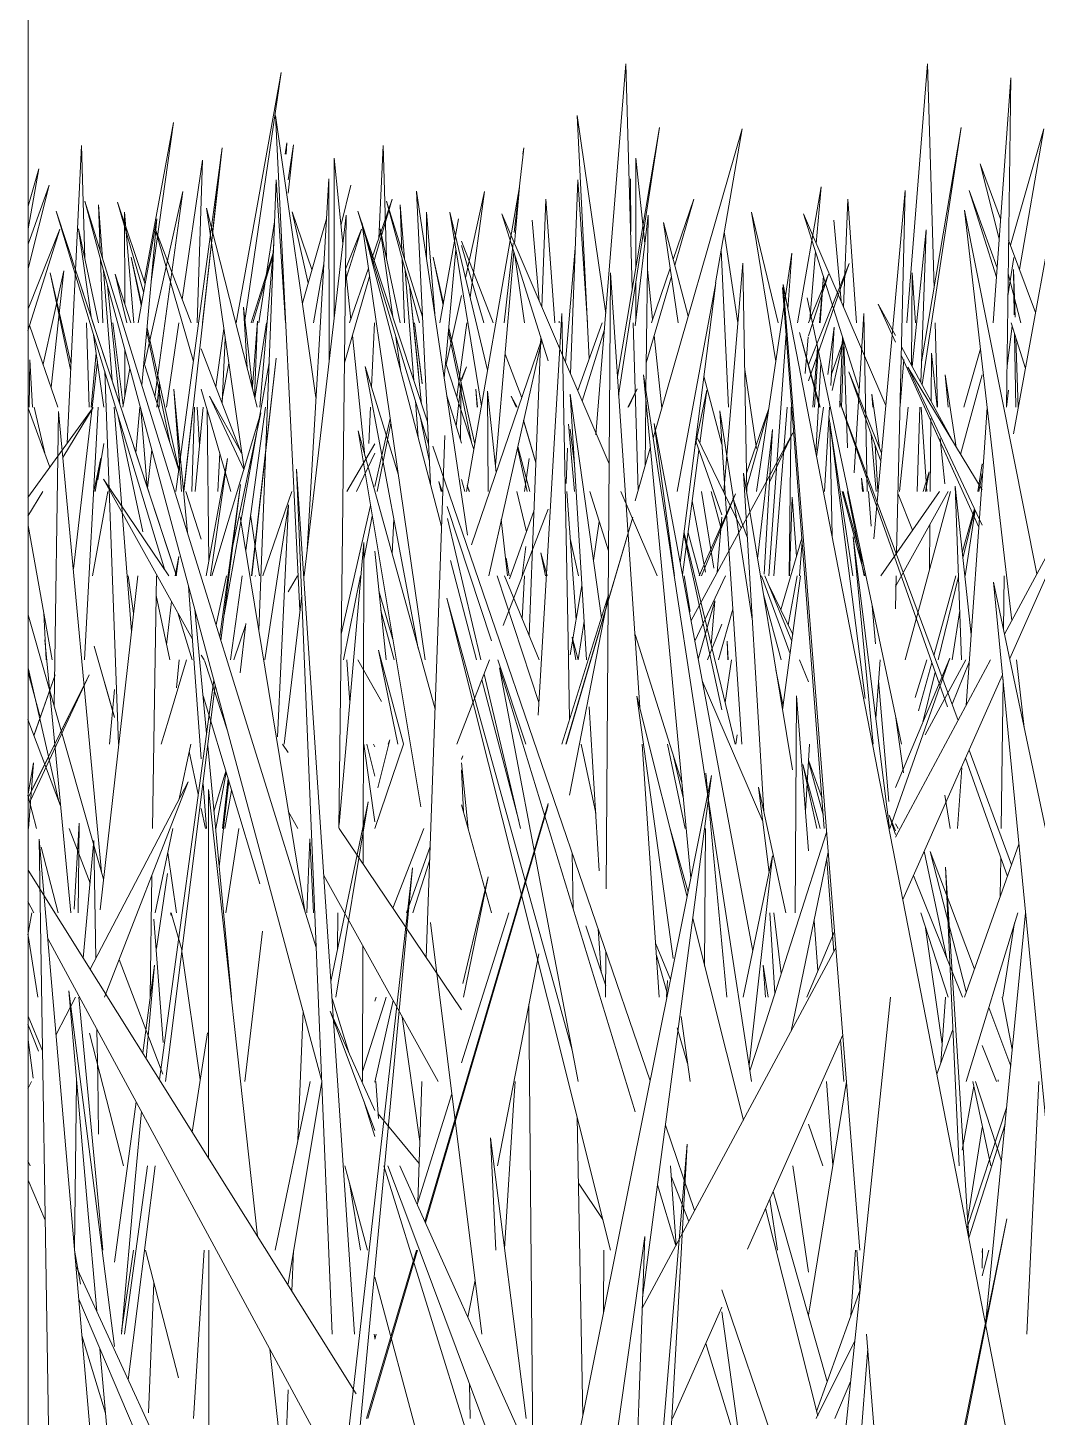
# Model space of a CAD drawing. Header units: millimetres. Extents: x -10020 to 20888, y -4665 to 12339.
# Drawn here: x 3083.89 to 3116.93, y 3072.08 to 3117.56 of the extents above; entities that cross this region are included whole.
import ezdxf

# ---------------------------------------------------------------- set-up
doc = ezdxf.new("R2010")
doc.units = ezdxf.units.MM
doc.layers.add('A-FLOR-HRAL', color=11, linetype='Continuous', lineweight=9)
doc.layers.add('G-IMPT', color=8, linetype='Continuous', lineweight=9)

# ---------------------------------------------------------------- blocks, each defined once
blk = doc.blocks.new('Railing - 2_ x 1_2_-V9-West')
at = {"layer": 'A-FLOR-HRAL'}
blk.add_line((3083.898, 3048), (3083.898, 3933.825), dxfattribs=at)
blk = doc.blocks.new('Railing - Railing-408075-West')
blk.add_blockref('Railing - 2_ x 1_2_-V9-West', (0, 0))
blk = doc.blocks.new('Grass Array - 25_dwg-V37-West')
at = {"layer": 'G-IMPT'}
for p, q in [((3089.935, 3110.855), (3090.221, 3113.419)), ((3089.605, 3107.901), (3089.896, 3110.507)), ((3086.899, 3105.236), (3086.498, 3109.119)), ((3087.008, 3105.192), (3086.669, 3107.901)), ((3089.007, 3102.534), (3089.298, 3105.142)), ((3106.7, 3102.648), (3106.544, 3105.022)), ((3106.608, 3104.613), (3106.544, 3105.022))]:
    blk.add_line(p, q, dxfattribs=at)
blk = doc.blocks.new('Grass Array - 25_dwg-V38-West')
at = {"layer": 'G-IMPT'}
for p, q in [((3102.487, 3104.232), (3103.465, 3116.378)), ((3103.676, 3109.032), (3103.465, 3116.378)), ((3116.16, 3104.266), (3118.344, 3116.314)), ((3115.495, 3107.901), (3116.064, 3115.918)), ((3115.926, 3105.142), (3116.064, 3115.918)), ((3093.319, 3105.454), (3091.996, 3114.687)), ((3092.797, 3098.491), (3091.996, 3114.687)), ((3103.187, 3106.148), (3104.569, 3114.291)), ((3103.228, 3105.531), (3104.569, 3114.291)), ((3104.357, 3104.12), (3107.268, 3114.247)), ((3106.399, 3109.214), (3107.268, 3114.247)), ((3085.173, 3103.955), (3085.639, 3113.705)), ((3085.75, 3110.009), (3085.639, 3113.705)), ((3090.244, 3113.627), (3088.736, 3102.383)), ((3088.99, 3102.383), (3090.244, 3113.627)), ((3094.204, 3110.502), (3093.916, 3113.292)), ((3093.916, 3108.039), (3093.916, 3113.292)), ((3115.736, 3111.299), (3115.06, 3113.106)), ((3115.69, 3110.645), (3115.06, 3113.106)), ((3083.898, 3111.715), (3084.246, 3112.94)), ((3083.898, 3110.972), (3084.246, 3112.94)), ((3091.572, 3100.987), (3092.018, 3112.581)), ((3092.327, 3107.901), (3092.018, 3112.581)), ((3093.028, 3100.46), (3093.738, 3112.613)), ((3093.757, 3106.69), (3093.738, 3112.613)), ((3083.898, 3109.68), (3084.586, 3112.409)), ((3083.898, 3110.477), (3084.586, 3112.409)), ((3087.708, 3106.533), (3088.961, 3112.204)), ((3088.05, 3105.481), (3088.961, 3112.204)), ((3097.066, 3102.629), (3096.611, 3112.205)), ((3098.286, 3100.952), (3096.611, 3112.205)), ((3098.252, 3102.383), (3099.98, 3112.357)), ((3099.821, 3110.496), (3099.98, 3112.357)), ((3112.608, 3112.233), (3111.585, 3100.834)), ((3112.608, 3112.233), (3112.331, 3100.367)), ((3114.7, 3112.23), (3115.601, 3109.394)), ((3114.7, 3112.23), (3115.623, 3109.697)), ((3115.623, 3109.697), (3114.7, 3112.23)), ((3089.293, 3100.464), (3085.752, 3111.883)), ((3093.506, 3083.118), (3085.752, 3111.883)), ((3086.255, 3110.262), (3086.199, 3111.761)), ((3086.335, 3110.004), (3086.199, 3111.761)), ((3091.395, 3105.142), (3089.731, 3111.654)), ((3090.964, 3103.109), (3089.731, 3111.654)), ((3095.815, 3111.951), (3095.137, 3109.978)), ((3095.137, 3109.978), (3095.815, 3111.951)), ((3095.815, 3111.951), (3095.186, 3109.79)), ((3100.714, 3108.416), (3100.85, 3111.943)), ((3101.139, 3107.901), (3100.85, 3111.943)), ((3116.923, 3099.686), (3114.553, 3111.589)), ((3115.867, 3100.201), (3114.553, 3111.589)), ((3084.816, 3111.557), (3088.374, 3099.807)), ((3084.816, 3111.557), (3088.525, 3100.304)), ((3088.75, 3099.624), (3084.816, 3111.557)), ((3087.059, 3108.529), (3087.057, 3111.519)), ((3087.353, 3107.901), (3087.057, 3111.519)), ((3087.497, 3107.901), (3088.11, 3111.304)), ((3087.621, 3105.858), (3088.11, 3111.304)), ((3092.93, 3099.624), (3094.312, 3111.424)), ((3094.178, 3100.105), (3094.312, 3111.424)), ((3097.431, 3101.237), (3094.819, 3111.189)), ((3096.896, 3096.865), (3094.819, 3111.189)), ((3098.736, 3105.173), (3097.699, 3111.52)), ((3098.94, 3106.35), (3097.699, 3111.52)), ((3099.403, 3111.468), (3102.917, 3103.289)), ((3099.403, 3111.468), (3100.927, 3106.658)), ((3100.632, 3108.607), (3100.396, 3111.262)), ((3083.885, 3107.639), (3084.933, 3110.97)), ((3083.898, 3108.359), (3084.933, 3110.97)), ((3086.197, 3107.901), (3085.544, 3110.977)), ((3085.957, 3108.094), (3085.544, 3110.977)), ((3088.043, 3111.005), (3089.238, 3107.901)), ((3088.043, 3111.005), (3089.306, 3106.633)), ((3112.842, 3106.467), (3113.297, 3110.943)), ((3113.124, 3105.948), (3113.297, 3110.943)), ((3091.483, 3105.142), (3091.937, 3110.47)), ((3099.198, 3103.237), (3099.797, 3110.224)), ((3116.88, 3108.241), (3115.996, 3110.605)), ((3086.343, 3107.901), (3086.266, 3109.979)), ((3087.601, 3108.477), (3087.273, 3110.052)), ((3087.612, 3108.538), (3087.273, 3110.052)), ((3106.678, 3102.383), (3107.298, 3109.848)), ((3107.426, 3102.383), (3107.298, 3109.848)), ((3107.742, 3102.383), (3108.903, 3110.18)), ((3108.771, 3108.345), (3108.903, 3110.18)), ((3109.448, 3106.006), (3110.778, 3109.839)), ((3109.448, 3106.525), (3110.778, 3109.839)), ((3115.973, 3108.789), (3116.164, 3110.035)), ((3086.644, 3106.01), (3086.366, 3109.607)), ((3086.745, 3109.495), (3087.263, 3107.901)), ((3086.745, 3109.495), (3087.125, 3107.901)), ((3087.125, 3107.901), (3086.745, 3109.495)), ((3095.077, 3109.413), (3094.255, 3106.59)), ((3094.462, 3108.013), (3094.291, 3109.661)), ((3095.037, 3109.686), (3094.423, 3107.901)), ((3094.423, 3107.901), (3095.037, 3109.686)), ((3102.887, 3098.786), (3102.958, 3109.536)), ((3103.919, 3095.305), (3102.958, 3109.536)), ((3109.441, 3107.901), (3110.098, 3109.489)), ((3109.448, 3107.474), (3110.098, 3109.489)), ((3109.81, 3107.901), (3109.932, 3109.425)), ((3109.828, 3107.901), (3109.932, 3109.425)), ((3116.392, 3107.901), (3115.982, 3109.503)), ((3116.21, 3108.083), (3116.158, 3109.648)), ((3116.183, 3108.157), (3116.158, 3109.648)), ((3086.899, 3105.236), (3086.498, 3109.119)), ((3106.408, 3109.214), (3105.141, 3102.383)), ((3105.141, 3102.383), (3106.408, 3109.214)), ((3106.408, 3109.214), (3105.248, 3100.046)), ((3109.961, 3091.347), (3108.598, 3109.053)), ((3110.715, 3098.365), (3108.613, 3109.155)), ((3111.126, 3077.552), (3108.613, 3109.155)), ((3091.255, 3105.689), (3090.943, 3108.415)), ((3091.066, 3106.43), (3090.943, 3108.415)), ((3109.397, 3108.717), (3112.492, 3094.106)), ((3111.73, 3108.511), (3112.288, 3107.484)), ((3111.73, 3108.511), (3112.288, 3107.271)), ((3111.73, 3108.511), (3112.288, 3107.271)), ((3091.24, 3105.821), (3091.408, 3107.956)), ((3091.313, 3105.465), (3091.408, 3107.956)), ((3100.596, 3095.059), (3101.373, 3108.202)), ((3101.576, 3097.514), (3101.373, 3108.202)), ((3084.873, 3105.142), (3083.943, 3107.824)), ((3085.896, 3105.142), (3085.813, 3107.901)), ((3086.38, 3105.142), (3086.041, 3107.512)), ((3087.008, 3105.192), (3086.669, 3107.901)), ((3088.534, 3103.992), (3087.779, 3107.62)), ((3088.83, 3103.085), (3087.79, 3107.74)), ((3101.889, 3105.681), (3102.695, 3107.901)), ((3102.038, 3105.336), (3102.764, 3107.678)), ((3103.866, 3102.413), (3103.709, 3107.901)), ((3108.141, 3099.624), (3108.714, 3107.553)), ((3109.824, 3105.142), (3109.153, 3107.583)), ((3109.808, 3105.142), (3109.153, 3107.583)), ((3110.075, 3106.207), (3110.284, 3107.754)), ((3110.171, 3105.851), (3110.284, 3107.754)), ((3116.075, 3107.901), (3116.548, 3106.41)), ((3116.234, 3105.142), (3116.194, 3107.527)), ((3089.566, 3107.048), (3090.876, 3103.645)), ((3094.924, 3103.542), (3094.516, 3107.488)), ((3098.413, 3100.629), (3100.708, 3107.348)), ((3098.975, 3099.624), (3100.71, 3107.342)), ((3100.411, 3100.535), (3100.677, 3107.447)), ((3109.589, 3105.142), (3109.744, 3107.077)), ((3110.527, 3105.142), (3110.603, 3107.281)), ((3110.722, 3103.814), (3110.603, 3107.281)), ((3112.489, 3107.116), (3114.217, 3103.939)), ((3116.309, 3105.142), (3116.233, 3107.403)), ((3083.955, 3106.688), (3083.932, 3105.142)), ((3083.932, 3105.142), (3083.955, 3106.688)), ((3083.955, 3106.688), (3084.04, 3105.142)), ((3085.377, 3099.843), (3086.165, 3106.641)), ((3087.061, 3105.486), (3087.06, 3107.031)), ((3087.687, 3106.597), (3088.829, 3103.081)), ((3091.787, 3106.588), (3090.315, 3098.34)), ((3092.021, 3106.743), (3091.206, 3099.624)), ((3091.221, 3099.624), (3092.021, 3106.743)), ((3109.64, 3105.142), (3109.765, 3106.979)), ((3112.482, 3106.841), (3114.245, 3102.929)), ((3112.482, 3106.841), (3115.021, 3101.209)), ((3113.46, 3105.331), (3113.476, 3106.905)), ((3113.653, 3105.142), (3113.476, 3106.905)), ((3086.859, 3094.106), (3086.403, 3106.317)), ((3086.999, 3105.142), (3087.228, 3106.409)), ((3096.02, 3102.91), (3094.936, 3106.472)), ((3096.669, 3097.242), (3094.936, 3106.472)), ((3107.583, 3083.07), (3104.038, 3106.201)), ((3105.013, 3095.9), (3104.038, 3106.201)), ((3109.687, 3103.643), (3109.852, 3106.568)), ((3111.836, 3103.633), (3110.763, 3106.3)), ((3111.812, 3103.368), (3110.763, 3106.3)), ((3112.696, 3106.454), (3115.129, 3102.43)), ((3112.696, 3106.454), (3115.129, 3101.278)), ((3114.425, 3103.594), (3115.129, 3106.201)), ((3088.105, 3105.142), (3088.197, 3105.958)), ((3088.184, 3105.142), (3088.197, 3105.958)), ((3088.672, 3105.724), (3088.919, 3102.383)), ((3088.672, 3105.724), (3089.116, 3101.036)), ((3089.566, 3105.733), (3090.534, 3102.383)), ((3103.534, 3105.142), (3103.841, 3105.737)), ((3103.557, 3105.142), (3103.841, 3105.737)), ((3105.733, 3103.878), (3106.116, 3105.697)), ((3105.887, 3103.957), (3106.116, 3105.697)), ((3089.829, 3105.503), (3090.962, 3103.103)), ((3089.829, 3105.503), (3090.89, 3103.62)), ((3090.89, 3103.62), (3089.829, 3105.503)), ((3099.223, 3103), (3098.937, 3105.667)), ((3098.937, 3105.667), (3098.961, 3102.383)), ((3101.642, 3105.56), (3102.664, 3098.241)), ((3101.642, 3105.56), (3102.173, 3096.865)), ((3114.341, 3094.882), (3110.461, 3105.336)), ((3113.995, 3095.328), (3110.461, 3105.336)), ((3083.885, 3102.184), (3086.03, 3105.134)), ((3084.607, 3103.177), (3083.898, 3105.108)), ((3084.438, 3103.636), (3084.099, 3105.142)), ((3084.745, 3095.377), (3084.896, 3105)), ((3086.304, 3089.916), (3084.896, 3105)), ((3085.038, 3103.487), (3086.03, 3105.134)), ((3085.746, 3096.865), (3086.19, 3105.142)), ((3087.065, 3100.577), (3086.711, 3105.142)), ((3087.647, 3101.061), (3086.835, 3104.888)), ((3087.422, 3103.65), (3087.556, 3105.142)), ((3087.794, 3102.524), (3087.583, 3105.09)), ((3089.366, 3102.383), (3089.63, 3105.142)), ((3089.808, 3100.081), (3089.762, 3105.055)), ((3089.914, 3099.624), (3091.519, 3104.954)), ((3090.599, 3100.61), (3091.519, 3104.954)), ((3091.665, 3105.142), (3091.019, 3100.459)), ((3106.765, 3101.651), (3106.544, 3105.022)), ((3107.601, 3098.205), (3106.544, 3105.022)), ((3107.416, 3102.978), (3108.147, 3105.101)), ((3107.424, 3102.519), (3108.14, 3105.057)), ((3108.314, 3099.624), (3108.747, 3105.142)), ((3108.882, 3105.142), (3108.81, 3099.624)), ((3109.712, 3103.513), (3109.932, 3105.142)), ((3109.966, 3102.383), (3110.13, 3105.142)), ((3110.897, 3099.624), (3110.111, 3104.834)), ((3112.426, 3102.383), (3112.707, 3105.142)), ((3112.999, 3102.383), (3113.095, 3105.142)), ((3113.429, 3102.383), (3113.454, 3104.772)), ((3115.206, 3103.825), (3115.298, 3105.127)), ((3097.22, 3095.251), (3094.698, 3104.361)), ((3096.758, 3092.056), (3094.698, 3104.361)), ((3095.247, 3102.545), (3095.751, 3104.766)), ((3095.326, 3102.383), (3095.772, 3104.615)), ((3100.519, 3103.33), (3100.118, 3104.709)), ((3100.519, 3103.322), (3100.118, 3104.708)), ((3101.586, 3104.579), (3101.783, 3102.383)), ((3101.637, 3104.418), (3101.782, 3103.26)), ((3105.06, 3099.624), (3104.397, 3104.605)), ((3107.621, 3087.336), (3104.397, 3104.605)), ((3108.27, 3104.406), (3107.777, 3100.176)), ((3108.27, 3104.406), (3107.992, 3099.678)), ((3111.297, 3095.601), (3110.148, 3104.649)), ((3110.216, 3100.923), (3110.148, 3104.649)), ((3094.334, 3102.383), (3095.247, 3103.941)), ((3097.536, 3104.21), (3096.933, 3087.123)), ((3097.146, 3103.862), (3104.262, 3083.091)), ((3108.929, 3104.304), (3105.601, 3098.158)), ((3106.608, 3101.611), (3105.752, 3104.028)), ((3107.237, 3101.18), (3105.773, 3104.192)), ((3108.929, 3104.304), (3108.169, 3102.686)), ((3113.907, 3102.625), (3113.756, 3104.116)), ((3086.05, 3102.383), (3086.278, 3103.471)), ((3086.092, 3102.383), (3086.278, 3103.471)), ((3087.807, 3102.484), (3087.948, 3103.739)), ((3089.725, 3099.624), (3090.424, 3103.463)), ((3089.869, 3099.624), (3090.424, 3103.463)), ((3094.643, 3102.383), (3095.247, 3103.632)), ((3100.237, 3102.383), (3099.916, 3103.807)), ((3100.317, 3102.383), (3099.926, 3103.853)), ((3103.767, 3102.07), (3104.265, 3103.801)), ((3105.322, 3099.654), (3105.857, 3103.73)), ((3115.206, 3103.825), (3114.607, 3095.377)), ((3094.583, 3074.793), (3092.683, 3103.114)), ((3093.077, 3093.539), (3092.683, 3103.114)), ((3108.92, 3093.266), (3107.313, 3102.984)), ((3107.981, 3091.917), (3107.313, 3102.984)), ((3113.195, 3102.383), (3113.393, 3103.021)), ((3113.274, 3102.383), (3113.393, 3103.021)), ((3114.991, 3102.383), (3115.129, 3103.28)), ((3115.863, 3097.713), (3118.872, 3103.31)), ((3116.032, 3096.911), (3118.872, 3103.31)), ((3086.364, 3102.785), (3088.498, 3099.624)), ((3086.364, 3102.785), (3089.277, 3097.545)), ((3090.171, 3097.632), (3090.851, 3102.614)), ((3090.21, 3097.506), (3090.851, 3102.614)), ((3097.447, 3102.383), (3097.339, 3102.709)), ((3097.339, 3102.709), (3097.416, 3102.383)), ((3098.335, 3102.383), (3098.272, 3102.575)), ((3098.351, 3102.383), (3098.272, 3102.575)), ((3111.181, 3102.818), (3111.217, 3102.383)), ((3111.181, 3102.818), (3111.243, 3102.383)), ((3111.243, 3102.383), (3111.181, 3102.818)), ((3114.771, 3097.69), (3114.246, 3102.551)), ((3114.246, 3102.551), (3114.453, 3096.865)), ((3083.885, 3101.574), (3084.373, 3102.383)), ((3086.005, 3099.624), (3086.502, 3102.383)), ((3089.056, 3102.383), (3089.566, 3100.814)), ((3091.579, 3099.624), (3092.527, 3102.383)), ((3100.21, 3101.054), (3099.891, 3102.383)), ((3101.834, 3098.181), (3101.534, 3102.383)), ((3102.282, 3102.383), (3102.898, 3100.438)), ((3103.306, 3102.383), (3104.491, 3099.624)), ((3105.943, 3102.383), (3106.347, 3099.871)), ((3106.347, 3099.871), (3105.943, 3102.383)), ((3105.946, 3099.624), (3107.051, 3102.306)), ((3106.258, 3102.383), (3106.58, 3101.204)), ((3106.765, 3101.651), (3107.051, 3102.306)), ((3106.97, 3102.156), (3107.44, 3100.88)), ((3108.826, 3099.624), (3108.906, 3102.193)), ((3109.057, 3100.267), (3108.906, 3102.193)), ((3111.288, 3099.624), (3110.548, 3102.383)), ((3111.266, 3099.893), (3110.582, 3102.383)), ((3111.266, 3099.624), (3110.725, 3102.383)), ((3111.812, 3099.624), (3113.738, 3102.383)), ((3112.288, 3099.272), (3114.014, 3102.383)), ((3112.851, 3101.112), (3112.376, 3102.292)), ((3113.218, 3099.123), (3114.098, 3102.383)), ((3091.466, 3099.624), (3091.179, 3101.618)), ((3091.641, 3096.865), (3092.42, 3101.938)), ((3092.06, 3094.345), (3092.42, 3101.938)), ((3094.149, 3097.709), (3095.106, 3101.924)), ((3099.067, 3097.49), (3097.613, 3101.884)), ((3100.927, 3101.804), (3099.445, 3097.997)), ((3099.653, 3099.518), (3100.457, 3101.735)), ((3106.765, 3101.651), (3105.865, 3099.624)), ((3106.765, 3101.651), (3107.267, 3094.106)), ((3114.876, 3101.815), (3114.48, 3100.383)), ((3114.888, 3101.79), (3114.5, 3100.2)), ((3114.569, 3099.624), (3114.897, 3101.77)), ((3083.898, 3101.262), (3084.681, 3096.865)), ((3090.841, 3101.545), (3092.953, 3088.659)), ((3094.883, 3100.166), (3095.164, 3101.574)), ((3097.625, 3101.494), (3098.716, 3096.865)), ((3099.586, 3099.624), (3099.388, 3101.462)), ((3101.5, 3094.106), (3103.696, 3101.539)), ((3101.509, 3094.106), (3103.696, 3101.539)), ((3102.595, 3101.394), (3102.401, 3100.125)), ((3106.458, 3099.741), (3106.608, 3101.542)), ((3113.403, 3099.809), (3113.418, 3101.309)), ((3091.572, 3100.987), (3091.45, 3097.828)), ((3094.075, 3091.483), (3094.884, 3100.708)), ((3094.862, 3090.192), (3094.884, 3100.708)), ((3101.644, 3100.842), (3101.91, 3099.624)), ((3105.367, 3100.982), (3106.608, 3095.231)), ((3106.608, 3095.228), (3105.367, 3100.982)), ((3107.043, 3094.106), (3105.373, 3101.031)), ((3108.537, 3098.506), (3109.229, 3100.851)), ((3109.148, 3099.624), (3109.238, 3100.746)), ((3111.565, 3094.106), (3110.906, 3100.9)), ((3112.093, 3091.347), (3110.906, 3100.9)), ((3087.065, 3100.577), (3087.28, 3097.799)), ((3088.75, 3099.624), (3088.525, 3100.304)), ((3089.293, 3100.464), (3093.328, 3087.452)), ((3095.615, 3096.865), (3095.247, 3100.429)), ((3100.068, 3099.624), (3100.196, 3100.584)), ((3100.411, 3100.535), (3100.3, 3097.65)), ((3100.892, 3099.624), (3100.678, 3100.368)), ((3100.836, 3099.624), (3100.678, 3100.368)), ((3094.178, 3100.105), (3094.073, 3091.361)), ((3097.724, 3100.12), (3098.579, 3096.865)), ((3099.55, 3100.192), (3099.642, 3099.624)), ((3115.867, 3100.201), (3116.103, 3098.159)), ((3086.256, 3088.688), (3087.485, 3099.624)), ((3087.347, 3098.394), (3087.171, 3099.624)), ((3088.038, 3095.59), (3088.1, 3099.624)), ((3090.051, 3098.019), (3090.391, 3099.624)), ((3090.904, 3099.624), (3090.523, 3096.865)), ((3091.331, 3099.624), (3091.336, 3099.605)), ((3092.406, 3099.092), (3092.718, 3099.624)), ((3094.223, 3096.865), (3094.775, 3099.624)), ((3100.621, 3095.474), (3099.248, 3099.624)), ((3100.624, 3096.865), (3099.487, 3099.624)), ((3100.068, 3098.214), (3100.144, 3099.624)), ((3106.731, 3099.624), (3105.726, 3097.485)), ((3107.902, 3099.624), (3108.842, 3097.067)), ((3108.015, 3099.624), (3108.898, 3097.482)), ((3108.928, 3097.702), (3108.132, 3099.339)), ((3108.595, 3095.232), (3109.187, 3099.624)), ((3108.783, 3098), (3109.072, 3099.624)), ((3112.314, 3099.624), (3112.288, 3098.534)), ((3114.271, 3099.624), (3113.549, 3097.015)), ((3114.354, 3099.599), (3113.687, 3096.865)), ((3117.41, 3090.372), (3115.503, 3099.417)), ((3118.368, 3069.832), (3115.503, 3099.417)), ((3115.834, 3097.851), (3115.856, 3099.624)), ((3088.09, 3098.971), (3088.536, 3096.865)), ((3089.148, 3099.286), (3089.566, 3093.632)), ((3092.283, 3094.106), (3092.854, 3098.976)), ((3095.84, 3097.538), (3095.381, 3099.129)), ((3101.709, 3084.09), (3097.6, 3098.883)), ((3099.871, 3089.86), (3097.6, 3098.883)), ((3101.365, 3094.106), (3102.902, 3098.997)), ((3101.623, 3092.439), (3102.902, 3098.997)), ((3101.639, 3097.029), (3102.024, 3099.3)), ((3107.971, 3099.003), (3108.551, 3096.865)), ((3113.218, 3099.123), (3112.608, 3096.865)), ((3088.589, 3098.782), (3088.431, 3097.362)), ((3088.799, 3098.405), (3089.265, 3096.865)), ((3089.354, 3098.522), (3089.628, 3095.623)), ((3095.875, 3096.865), (3095.448, 3098.483)), ((3102.887, 3098.786), (3102.826, 3089.372)), ((3105.837, 3096.896), (3106.375, 3098.804)), ((3106.38, 3098.804), (3106.26, 3097.355)), ((3106.496, 3096.865), (3106.972, 3098.533)), ((3111.532, 3098.638), (3111.636, 3097.394)), ((3114.146, 3096.865), (3114.394, 3098.486)), ((3086.368, 3089.689), (3083.898, 3098.343)), ((3084.408, 3098.398), (3084.492, 3096.865)), ((3090.63, 3096.865), (3091.029, 3098.025)), ((3090.63, 3096.865), (3091.029, 3098.025)), ((3091.027, 3098.063), (3090.842, 3096.448)), ((3102.096, 3098.132), (3101.902, 3096.865)), ((3106.143, 3096.865), (3106.608, 3098.034)), ((3110.715, 3098.365), (3120.515, 3048.049)), ((3084.447, 3097.524), (3085.292, 3088.588)), ((3101.576, 3097.514), (3101.625, 3094.933)), ((3101.71, 3097.616), (3101.908, 3096.865)), ((3101.71, 3097.616), (3101.824, 3096.865)), ((3101.71, 3097.616), (3101.824, 3096.865)), ((3105.301, 3092.854), (3103.767, 3097.694)), ((3086.726, 3094.979), (3086.054, 3097.319)), ((3086.726, 3094.993), (3086.054, 3097.319)), ((3096.19, 3094.122), (3095.368, 3097.19)), ((3096.005, 3094.106), (3095.368, 3097.19)), ((3106.805, 3096.865), (3106.782, 3097.476)), ((3106.817, 3096.865), (3106.782, 3097.476)), ((3084.258, 3095.037), (3083.898, 3096.611)), ((3088.49, 3094.894), (3089.083, 3096.865)), ((3088.753, 3095.956), (3088.84, 3096.865)), ((3089.566, 3097.025), (3089.655, 3096.865)), ((3090.433, 3094.518), (3089.666, 3096.845)), ((3090.433, 3094.518), (3089.666, 3096.845)), ((3094.425, 3095.475), (3094.329, 3096.865)), ((3094.693, 3096.865), (3095.461, 3095.502)), ((3095.247, 3095.883), (3094.693, 3096.865)), ((3099.004, 3096.865), (3097.929, 3094.106)), ((3100.188, 3094.106), (3099.274, 3096.865)), ((3103.767, 3082.08), (3099.333, 3096.606)), ((3101.001, 3087.816), (3099.333, 3096.606)), ((3106.713, 3095.476), (3106.92, 3096.865)), ((3109.153, 3096.865), (3109.448, 3096.148)), ((3111.644, 3094.961), (3111.79, 3096.865)), ((3114.075, 3096.919), (3112.112, 3091.347)), ((3114.075, 3096.919), (3112.288, 3092.692)), ((3112.288, 3091.064), (3115.407, 3096.865)), ((3112.934, 3095.632), (3113.314, 3096.865)), ((3113.483, 3096.776), (3113.049, 3095.205)), ((3113.262, 3094.419), (3114.593, 3096.865)), ((3114.143, 3095.415), (3114.708, 3096.798)), ((3116.252, 3096.865), (3116.507, 3094.655)), ((3084.283, 3095.037), (3083.898, 3096.452)), ((3083.898, 3092.353), (3085.9, 3096.376)), ((3085.9, 3096.376), (3083.977, 3092.264)), ((3085.9, 3096.376), (3083.999, 3092.556)), ((3084.083, 3094.397), (3084.784, 3096.381)), ((3084.088, 3094.384), (3084.784, 3096.381)), ((3088.193, 3083.13), (3089.977, 3096.209)), ((3098.75, 3096.213), (3099.96, 3091.601)), ((3098.824, 3096.404), (3099.652, 3092.889)), ((3105.969, 3096.184), (3107.948, 3091.577)), ((3108.378, 3096.545), (3108.611, 3095.353)), ((3111.738, 3096.185), (3112.07, 3092.229)), ((3113.591, 3096.471), (3113.19, 3094.826)), ((3114.444, 3093.335), (3115.797, 3096.383)), ((3115.751, 3091.347), (3115.813, 3096.222)), ((3086.726, 3095.902), (3086.564, 3094.106)), ((3089.621, 3092.808), (3090.025, 3096.031)), ((3089.622, 3095.686), (3091.484, 3089.54)), ((3105.475, 3089.115), (3103.825, 3095.678)), ((3105.01, 3087.097), (3103.825, 3095.678)), ((3105.013, 3095.9), (3105.597, 3089.725)), ((3109.005, 3088.588), (3109.057, 3095.693)), ((3109.448, 3090.621), (3109.057, 3095.693)), ((3088.038, 3095.59), (3087.973, 3091.347)), ((3089.738, 3094.459), (3089.628, 3095.623)), ((3102.596, 3089.959), (3102.267, 3095.332)), ((3084.961, 3092.09), (3083.885, 3094.917)), ((3084.258, 3095.037), (3084.889, 3092.279)), ((3088.49, 3094.894), (3088.253, 3094.106)), ((3112.288, 3095.047), (3112.556, 3093.172)), ((3112.423, 3094.106), (3112.288, 3095.047)), ((3107.07, 3094.106), (3107.106, 3094.416)), ((3088.844, 3092.317), (3089.223, 3094.106)), ((3089.172, 3093.867), (3089.468, 3092.472)), ((3090.556, 3085.829), (3089.777, 3094.053)), ((3092.221, 3094.106), (3092.406, 3093.832)), ((3095.247, 3091.567), (3094.888, 3094.106)), ((3095.247, 3093.062), (3094.99, 3094.106)), ((3095.205, 3094.106), (3095.247, 3094.019)), ((3096.185, 3094.106), (3095.242, 3091.347)), ((3095.341, 3092.679), (3095.733, 3094.248)), ((3095.68, 3094.106), (3095.733, 3094.248)), ((3102.48, 3091.856), (3102.003, 3094.106)), ((3104.558, 3085.829), (3104, 3094.106)), ((3105.41, 3091.347), (3104.827, 3094.106)), ((3109.477, 3094.106), (3109.348, 3091.92)), ((3116.094, 3090.16), (3114.701, 3093.913)), ((3083.885, 3092.415), (3084.071, 3093.501)), ((3083.907, 3091.347), (3084.071, 3093.501)), ((3093.077, 3093.539), (3093.848, 3074.793)), ((3098.087, 3093.603), (3098.126, 3093.728)), ((3098.087, 3093.618), (3098.126, 3093.728)), ((3098.301, 3091.348), (3098.087, 3093.5)), ((3105.352, 3092.318), (3104.999, 3093.809)), ((3109.255, 3093.445), (3109.716, 3091.347)), ((3109.255, 3093.445), (3109.822, 3091.347)), ((3109.883, 3092.362), (3109.448, 3093.59)), ((3109.448, 3093.558), (3109.927, 3091.794)), ((3114.586, 3093.654), (3115.956, 3089.773)), ((3090.366, 3093.231), (3089.98, 3091.907)), ((3090.04, 3091.347), (3090.38, 3093.185)), ((3090.258, 3091.347), (3090.444, 3092.972)), ((3097.593, 3049.962), (3106.273, 3093.079)), ((3098.15, 3091.892), (3098.087, 3093.267)), ((3105.229, 3085.193), (3106.273, 3093.079)), ((3106.774, 3085.829), (3106.08, 3093.165)), ((3114.444, 3093.335), (3112.533, 3089.028)), ((3114.462, 3093.335), (3114.321, 3091.347)), ((3085.93, 3086.743), (3089.135, 3092.874)), ((3086.399, 3085.829), (3089.135, 3092.874)), ((3089.621, 3092.808), (3088.399, 3083.07)), ((3089.627, 3092.808), (3089.735, 3091.347)), ((3091.405, 3078.003), (3089.798, 3092.631)), ((3089.803, 3084.66), (3089.798, 3092.631)), ((3090.151, 3090.098), (3090.466, 3092.9)), ((3090.332, 3091.347), (3090.56, 3092.588)), ((3100.016, 3091.347), (3099.652, 3092.889)), ((3108.702, 3088.588), (3107.811, 3092.702)), ((3108.153, 3089.894), (3107.811, 3092.702)), ((3084.168, 3091.347), (3083.885, 3092.441)), ((3093.808, 3086.341), (3095.029, 3092.222)), ((3093.966, 3085.829), (3095.029, 3092.222)), ((3096.884, 3078.484), (3100.927, 3092.169)), ((3098.087, 3092.12), (3099.065, 3088.588)), ((3100.889, 3091.997), (3100.927, 3092.128)), ((3113.909, 3092.436), (3114.087, 3091.347)), ((3089.566, 3092.009), (3089.706, 3091.347)), ((3092.721, 3091.347), (3092.406, 3091.914)), ((3100.889, 3091.997), (3096.902, 3078.445)), ((3112.083, 3091.78), (3112.288, 3091.148)), ((3112.083, 3091.78), (3112.288, 3091.272)), ((3085.925, 3089.558), (3085.244, 3091.347)), ((3085.405, 3088.706), (3085.571, 3091.52)), ((3085.538, 3088.588), (3085.571, 3091.52)), ((3088.054, 3088.588), (3088.638, 3091.347)), ((3090.37, 3088.588), (3090.794, 3091.347)), ((3094.083, 3091.347), (3098.087, 3085.414)), ((3096.855, 3091.347), (3095.841, 3088.742)), ((3105.505, 3089.266), (3104.915, 3091.341)), ((3106.045, 3086.846), (3106.07, 3091.347)), ((3108.045, 3085.023), (3110.039, 3091.221)), ((3112.384, 3091.347), (3112.288, 3091.503)), ((3084.925, 3083.274), (3084.259, 3091.003)), ((3084.944, 3048), (3084.259, 3091.003)), ((3084.327, 3090.734), (3084.882, 3088.588)), ((3085.703, 3087.105), (3086.051, 3090.956)), ((3086.113, 3087.094), (3086.051, 3090.956)), ((3093.024, 3088.588), (3093.12, 3091.011)), ((3093.238, 3088.588), (3093.12, 3091.011)), ((3096.284, 3088.588), (3097.061, 3090.756)), ((3114.549, 3085.829), (3116.334, 3090.834)), ((3088.751, 3088.588), (3088.47, 3090.552)), ((3096.495, 3088.588), (3097.046, 3090.324)), ((3101.708, 3090.545), (3101.743, 3088.712)), ((3107.308, 3085.829), (3108.269, 3090.45)), ((3107.499, 3083.617), (3108.269, 3090.45)), ((3108.873, 3084.711), (3110.091, 3090.57)), ((3110.272, 3087.312), (3110.04, 3090.324)), ((3113.233, 3090.606), (3113.977, 3087.094)), ((3114.61, 3086), (3113.427, 3090.598)), ((3114.875, 3086.743), (3113.427, 3090.598)), ((3115.722, 3089.118), (3115.738, 3090.389)), ((3083.898, 3089.987), (3085.015, 3088.204)), ((3087.949, 3089.821), (3087.888, 3085.829)), ((3088.104, 3087.419), (3088.459, 3089.871)), ((3093.033, 3059.712), (3096.485, 3090.06)), ((3097.321, 3083.07), (3093.576, 3089.809)), ((3095.782, 3082.59), (3096.485, 3090.06)), ((3098.127, 3086.276), (3098.963, 3089.766)), ((3098.149, 3085.829), (3098.963, 3089.766)), ((3099.871, 3089.86), (3102.968, 3077.552)), ((3112.88, 3089.809), (3114.489, 3085.829)), ((3114.374, 3080.311), (3113.931, 3090.084)), ((3114.387, 3082.856), (3113.931, 3090.084)), ((3083.885, 3088.955), (3084.084, 3088.588)), ((3083.885, 3087.868), (3084.015, 3088.588)), ((3088.584, 3088.503), (3088.56, 3088.588)), ((3088.925, 3087.377), (3088.575, 3088.588)), ((3094.04, 3088.588), (3094.026, 3087.391)), ((3098.087, 3083.674), (3099.631, 3088.588)), ((3107.312, 3081.806), (3105.654, 3088.403)), ((3108.342, 3085.947), (3108.182, 3088.588)), ((3108.554, 3086.606), (3108.313, 3088.588)), ((3113.12, 3088.588), (3114.016, 3085.829)), ((3116.293, 3088.588), (3114.611, 3083.07)), ((3116.552, 3088.585), (3115.242, 3075.121)), ((3094.633, 3072.849), (3085.015, 3088.204)), ((3088.009, 3088.376), (3088.322, 3084.34)), ((3090.99, 3083.07), (3091.567, 3087.992)), ((3097.071, 3088.271), (3098.751, 3074.793)), ((3102.805, 3086.202), (3102.155, 3088.164)), ((3102.66, 3086.64), (3102.558, 3088.064)), ((3109.388, 3085.829), (3110.297, 3087.98)), ((3109.752, 3086.69), (3109.625, 3088.328)), ((3113.821, 3084.294), (3113.279, 3088.099)), ((3113.821, 3084.294), (3113.279, 3088.099)), ((3116.194, 3088.261), (3115.807, 3085.829)), ((3084.219, 3085.829), (3083.898, 3087.842)), ((3084.54, 3087.745), (3094.27, 3069.767)), ((3094.848, 3083.07), (3094.857, 3087.504)), ((3101.001, 3087.816), (3101.902, 3083.07)), ((3104.93, 3086.409), (3104.439, 3087.601)), ((3088.303, 3083.311), (3086.876, 3087.059)), ((3089.533, 3083.133), (3088.933, 3087.322)), ((3100.611, 3087.246), (3099.259, 3080.311)), ((3102.812, 3087.322), (3102.802, 3085.829)), ((3103.999, 3075.644), (3110.34, 3087.439)), ((3104.466, 3087.202), (3104.833, 3085.926)), ((3087.647, 3084.002), (3088.034, 3086.874)), ((3087.76, 3083.822), (3088.034, 3086.874)), ((3108.12, 3085.829), (3107.966, 3086.879)), ((3108.032, 3085.829), (3107.966, 3086.879)), ((3104.793, 3085.829), (3104.831, 3086.376)), ((3084.811, 3084.602), (3085.452, 3085.829)), ((3085.83, 3079.109), (3085.224, 3086.031)), ((3086.726, 3074.39), (3085.224, 3086.031)), ((3085.553, 3085.829), (3086.337, 3077.552)), ((3093.846, 3085.78), (3094.392, 3084.02)), ((3095.247, 3085.692), (3095.296, 3085.829)), ((3095.247, 3083.041), (3095.849, 3085.719)), ((3095.539, 3085.574), (3095.62, 3085.829)), ((3108.215, 3048), (3112.13, 3085.829)), ((3113.93, 3085.829), (3113.777, 3083.664)), ((3116.117, 3084.112), (3115.788, 3085.829)), ((3092.73, 3081.145), (3092.897, 3085.376)), ((3095.247, 3081.464), (3093.784, 3085.371)), ((3095.247, 3082.121), (3093.784, 3085.371)), ((3095.539, 3085.574), (3094.848, 3083.398)), ((3100.429, 3070.611), (3100.29, 3085.6)), ((3116.064, 3083.575), (3115.347, 3085.485)), ((3084.238, 3084.066), (3083.885, 3084.948)), ((3084.37, 3084.077), (3083.898, 3085.207)), ((3086.175, 3083.224), (3086.15, 3084.77)), ((3096.147, 3085.183), (3096.721, 3081.109)), ((3105.229, 3085.193), (3104.012, 3076.002)), ((3105.149, 3084.825), (3105.485, 3083.657)), ((3105.273, 3085.193), (3105.567, 3083.07)), ((3108.045, 3085.023), (3107.529, 3083.421)), ((3113.648, 3083.304), (3114.172, 3084.773)), ((3083.898, 3084.437), (3084.065, 3083.176)), ((3085.901, 3084.651), (3087.024, 3080.311)), ((3089.269, 3081.413), (3089.767, 3084.66)), ((3089.803, 3084.66), (3089.806, 3080.556)), ((3110.566, 3084.596), (3107.45, 3077.575)), ((3110.598, 3083.07), (3110.493, 3084.432)), ((3115.129, 3084.245), (3115.195, 3084.082)), ((3115.604, 3083.07), (3115.195, 3084.082)), ((3083.885, 3082.832), (3084.01, 3083.07)), ((3084.925, 3083.274), (3087.963, 3048)), ((3085.414, 3077.592), (3085.476, 3083.07)), ((3086.175, 3083.224), (3086.205, 3081.343)), ((3091.984, 3077.552), (3093.129, 3083.07)), ((3093.507, 3083.07), (3092.406, 3076.448)), ((3095.367, 3081.854), (3095.283, 3083.07)), ((3096.79, 3083.07), (3096.65, 3079.103)), ((3099.79, 3082.298), (3099.839, 3083.07)), ((3110.684, 3083.07), (3109.448, 3075.416)), ((3110.242, 3080.334), (3110.031, 3083.07)), ((3114.83, 3083.07), (3115.414, 3080.311)), ((3114.913, 3083.07), (3115.761, 3080.458)), ((3115.654, 3083.07), (3115.65, 3083.126)), ((3115.65, 3083.07), (3115.65, 3083.126)), ((3116.982, 3083.07), (3116.594, 3074.793)), ((3095.782, 3082.59), (3093.578, 3059.18)), ((3096.632, 3079.044), (3097.77, 3082.665)), ((3114.387, 3082.856), (3114.699, 3077.906)), ((3114.472, 3080.821), (3114.862, 3082.917)), ((3086.726, 3077.154), (3087.432, 3082.402)), ((3087.404, 3079.864), (3087.604, 3082.085)), ((3094.884, 3082.431), (3095.247, 3081.263)), ((3099.79, 3082.298), (3099.493, 3077.598)), ((3115.932, 3082.209), (3114.631, 3078.257)), ((3095.356, 3082.006), (3096.695, 3080.38)), ((3101.872, 3081.906), (3102.057, 3072.139)), ((3104.759, 3081.641), (3105.718, 3078.841)), ((3109.448, 3081.672), (3109.91, 3080.311)), ((3114.69, 3077.952), (3115.879, 3081.668)), ((3100.198, 3072.034), (3099.035, 3081.219)), ((3099.208, 3077.552), (3099.035, 3081.219)), ((3115.129, 3081.56), (3114.656, 3078.588)), ((3102.708, 3048), (3105.476, 3081.019)), ((3105.153, 3075.272), (3105.476, 3081.019)), ((3083.958, 3080.311), (3083.885, 3080.47)), ((3087.056, 3074.793), (3087.809, 3080.311)), ((3088.053, 3080.311), (3087.175, 3073.305)), ((3095.006, 3077.552), (3094.262, 3080.311)), ((3095.542, 3080.311), (3099.553, 3067.373)), ((3096.329, 3078.574), (3095.678, 3080.311)), ((3100.823, 3069.735), (3096.062, 3080.311)), ((3105.107, 3077.704), (3104.931, 3080.311)), ((3109.448, 3076.83), (3108.935, 3080.311)), ((3083.898, 3079.84), (3084.458, 3078.525)), ((3087.404, 3079.864), (3086.948, 3074.793)), ((3105.526, 3078.484), (3104.957, 3079.932)), ((3094.414, 3079.747), (3094.774, 3077.552)), ((3101.913, 3079.744), (3102.715, 3078.555)), ((3105.105, 3077.7), (3104.499, 3079.683)), ((3108.29, 3079.469), (3110.06, 3073.245)), ((3085.83, 3079.109), (3086.141, 3075.555)), ((3109.745, 3072.125), (3108.041, 3078.906)), ((3108.429, 3077.552), (3108.175, 3079.208)), ((3096.329, 3078.574), (3099.811, 3069.275)), ((3109.893, 3048), (3115.934, 3078.57)), ((3114.834, 3073.192), (3115.934, 3078.57)), ((3099.904, 3048.245), (3104.083, 3077.997)), ((3103.888, 3072.515), (3104.083, 3077.997)), ((3085.616, 3076.438), (3085.415, 3077.552)), ((3086.957, 3074.895), (3087.341, 3077.552)), ((3087.737, 3077.552), (3088.819, 3073.371)), ((3089.309, 3072.034), (3089.655, 3077.552)), ((3089.808, 3077.552), (3089.814, 3067.555)), ((3092.534, 3076.201), (3092.587, 3077.534)), ((3094.978, 3072.034), (3096.609, 3077.552)), ((3096.639, 3077.552), (3095.016, 3072.034)), ((3102.748, 3077.552), (3102.735, 3075.505)), ((3110.835, 3075.418), (3110.988, 3077.552)), ((3111.125, 3076.231), (3111.023, 3077.552)), ((3115.129, 3076.962), (3115.146, 3077.598)), ((3115.129, 3077.475), (3115.146, 3077.598)), ((3115.354, 3077.552), (3115.129, 3076.712)), ((3097.719, 3050.336), (3085.463, 3077.034)), ((3097.237, 3069.275), (3095.247, 3076.659)), ((3088.016, 3076.476), (3087.835, 3072.218)), ((3098.53, 3076.567), (3098.293, 3075.354)), ((3106.608, 3076.244), (3109.941, 3066.516)), ((3109.71, 3072.266), (3111.142, 3076.278)), ((3085.556, 3075.948), (3097.464, 3048)), ((3106.608, 3075.677), (3104.991, 3072.034)), ((3105.153, 3075.272), (3103.647, 3048.475)), ((3106.608, 3075.532), (3107.303, 3070.497)), ((3095.226, 3074.793), (3095.247, 3074.67)), ((3095.247, 3074.636), (3095.296, 3074.793)), ((3113.476, 3048), (3111.345, 3074.793)), ((3085.659, 3074.751), (3086.434, 3072.217)), ((3086.249, 3074.321), (3088.554, 3048)), ((3093.227, 3061.417), (3091.811, 3074.311)), ((3107.676, 3069.275), (3106.083, 3074.495)), ((3111.382, 3074.33), (3109.554, 3049.962)), ((3109.7, 3072.034), (3110.965, 3074.576)), ((3092.287, 3069.972), (3092.406, 3072.974)), ((3098.349, 3073.179), (3098.369, 3072.034)), ((3110.831, 3073.275), (3110.304, 3072.034)), ((3114.834, 3073.192), (3113.141, 3064.913)), ((3103.888, 3072.515), (3103.24, 3054.355))]:
    blk.add_line(p, q, dxfattribs=at)
blk = doc.blocks.new('Grass Array - Grass Array-V40-West')
for name in ['Grass Array - 25_dwg-V38-West', 'Grass Array - 25_dwg-V37-West', 'Grass Array - 25_dwg-V37-West', 'Grass Array - 25_dwg-V37-West', 'Grass Array - 25_dwg-V37-West', 'Grass Array - 25_dwg-V37-West', 'Grass Array - 25_dwg-V37-West', 'Grass Array - 25_dwg-V37-West', 'Grass Array - 25_dwg-V37-West', 'Grass Array - 25_dwg-V37-West']:
    blk.add_blockref(name, (0, 0))
blk = doc.blocks.new('Grass Array - 25_dwg-V33-West')
at = {"layer": 'G-IMPT'}
for p, q in [((2672.09, 3110.855), (2672.376, 3113.419)), ((2671.76, 3107.901), (2672.051, 3110.507)), ((2668.948, 3106.269), (2668.653, 3109.119)), ((2669.074, 3105.904), (2668.824, 3107.901))]:
    blk.add_line(p, q, dxfattribs=at)
blk = doc.blocks.new('Grass Array - 25_dwg-V44-West')
at = {"layer": 'G-IMPT'}
for p, q in [((3112.662, 3107.901), (3113.344, 3116.378)), ((3113.555, 3109.032), (3113.344, 3116.378)), ((3092.179, 3116.092), (3090.702, 3107.901)), ((3090.702, 3107.901), (3092.179, 3116.092)), ((3092.179, 3116.092), (3090.981, 3107.901)), ((3088.652, 3114.454), (3087.696, 3109.258)), ((3088.652, 3114.454), (3087.926, 3109.253)), ((3102.805, 3108.203), (3101.875, 3114.687)), ((3102.269, 3106.727), (3101.875, 3114.687)), ((3113.147, 3106.627), (3114.448, 3114.291)), ((3113.161, 3105.88), (3114.448, 3114.291)), ((3116.055, 3110.447), (3117.147, 3114.247)), ((3116.353, 3109.65), (3117.147, 3114.247)), ((3092.308, 3113.419), (3092.365, 3113.79)), ((3092.348, 3113.419), (3092.365, 3113.79)), ((3092.406, 3112.578), (3092.581, 3113.73)), ((3092.406, 3112.144), (3092.581, 3113.73)), ((3095.373, 3110.663), (3095.518, 3113.705)), ((3095.629, 3110.009), (3095.518, 3113.705)), ((3100.123, 3113.627), (3100.095, 3113.419)), ((3100.1, 3113.419), (3100.123, 3113.627)), ((3088.943, 3108.667), (3089.602, 3113.221)), ((3089.431, 3107.901), (3089.602, 3113.221)), ((3104.084, 3110.502), (3103.795, 3113.292)), ((3103.795, 3109.732), (3103.795, 3113.292)), ((3101.653, 3106.231), (3101.897, 3112.581)), ((3102.207, 3107.901), (3101.897, 3112.581)), ((3103.623, 3110.894), (3103.617, 3112.613)), ((3094.14, 3111.119), (3094.466, 3112.409)), ((3098.214, 3109.372), (3098.841, 3112.204)), ((3098.369, 3108.727), (3098.841, 3112.204)), ((3109.088, 3107.901), (3109.859, 3112.357)), ((3109.7, 3110.496), (3109.859, 3112.357)), ((3087.679, 3108.913), (3086.826, 3111.849)), ((3087.726, 3109.171), (3086.826, 3111.849)), ((3096.806, 3108.095), (3095.632, 3111.883)), ((3096.705, 3107.901), (3095.632, 3111.883)), ((3096.134, 3110.262), (3096.078, 3111.761)), ((3096.214, 3110.004), (3096.078, 3111.761)), ((3105.695, 3111.951), (3105.016, 3109.978)), ((3105.016, 3109.978), (3105.695, 3111.951)), ((3105.695, 3111.951), (3105.066, 3109.79)), ((3110.594, 3108.416), (3110.729, 3111.943)), ((3111.018, 3107.901), (3110.729, 3111.943)), ((3091.453, 3107.901), (3091.965, 3111.205)), ((3093.19, 3109.648), (3092.538, 3111.529)), ((3093.063, 3109.2), (3092.538, 3111.529)), ((3092.877, 3108.543), (3093.661, 3111.306)), ((3094.695, 3111.557), (3097.004, 3103.933)), ((3094.695, 3111.557), (3096.97, 3104.657)), ((3096.97, 3104.657), (3094.695, 3111.557)), ((3096.937, 3110.015), (3096.936, 3111.519)), ((3097.209, 3108.191), (3096.936, 3111.519)), ((3097.376, 3107.901), (3097.99, 3111.304)), ((3103.767, 3107.805), (3104.192, 3111.424)), ((3104.123, 3105.647), (3104.192, 3111.424)), ((3105.505, 3108.115), (3104.698, 3111.189)), ((3105.175, 3107.901), (3104.698, 3111.189)), ((3108.376, 3106.638), (3107.578, 3111.52)), ((3108.447, 3107.901), (3107.578, 3111.52)), ((3109.282, 3111.468), (3111.976, 3105.197)), ((3109.282, 3111.468), (3111.105, 3105.715)), ((3110.511, 3108.607), (3110.276, 3111.262)), ((3094.292, 3109.656), (3094.813, 3110.97)), ((3094.318, 3109.399), (3094.813, 3110.97)), ((3096.076, 3107.901), (3095.424, 3110.977)), ((3095.837, 3108.094), (3095.424, 3110.977)), ((3107.131, 3107.901), (3106.687, 3110.883)), ((3091.2, 3107.901), (3091.927, 3110.226)), ((3097.521, 3106.093), (3097.899, 3110.296)), ((3098.087, 3110.577), (3099.117, 3107.901)), ((3098.087, 3110.435), (3098.819, 3107.901)), ((3101.488, 3106.615), (3101.816, 3110.47)), ((3106.826, 3105.142), (3106.582, 3110.275)), ((3109.487, 3108.011), (3109.676, 3110.224)), ((3091.252, 3107.901), (3091.904, 3110.085)), ((3093.234, 3107.901), (3093.575, 3109.827)), ((3096.223, 3107.901), (3096.145, 3109.979)), ((3097.48, 3108.477), (3097.152, 3110.052)), ((3097.491, 3108.538), (3097.152, 3110.052)), ((3100.151, 3107.901), (3099.832, 3110.114)), ((3084.388, 3106.543), (3085.064, 3109.607)), ((3085.288, 3106.375), (3084.622, 3109.534)), ((3085.299, 3106.592), (3084.622, 3109.534)), ((3084.647, 3105.796), (3085.064, 3109.607)), ((3096.524, 3106.01), (3096.245, 3109.607)), ((3104.956, 3109.413), (3104.134, 3106.59)), ((3104.341, 3108.013), (3104.171, 3109.661)), ((3104.916, 3109.686), (3104.303, 3107.901)), ((3104.303, 3107.901), (3104.916, 3109.686)), ((3112.817, 3106.512), (3112.837, 3109.536)), ((3112.947, 3107.901), (3112.837, 3109.536)), ((3096.779, 3105.236), (3096.377, 3109.119)), ((3103.795, 3108.039), (3103.795, 3109.235)), ((3097.587, 3106.533), (3098.087, 3108.794)), ((3101.283, 3107.901), (3101.287, 3107.956)), ((3101.285, 3107.901), (3101.287, 3107.956)), ((3110.944, 3102.992), (3111.252, 3108.202)), ((3111.363, 3102.383), (3111.252, 3108.202)), ((3088.432, 3105.142), (3088.832, 3107.901)), ((3090.045, 3105.802), (3090.3, 3107.709)), ((3091.322, 3105.428), (3091.697, 3107.901)), ((3095.14, 3105.8), (3095.241, 3107.901)), ((3096.083, 3106.373), (3095.92, 3107.512)), ((3096.796, 3105.926), (3096.549, 3107.901)), ((3098.413, 3103.992), (3097.658, 3107.62)), ((3098.52, 3103.93), (3097.669, 3107.74)), ((3097.929, 3105.481), (3098.257, 3107.901)), ((3113.667, 3105.142), (3113.588, 3107.901)), ((3116.108, 3107.796), (3115.944, 3106.496)), ((3090.247, 3105.279), (3090.346, 3107.389)), ((3104.641, 3105.11), (3104.395, 3107.488)), ((3109.335, 3106.243), (3109.438, 3107.441)), ((3110.191, 3106.188), (3110.588, 3107.348)), ((3110.217, 3105.684), (3110.59, 3107.342)), ((3110.468, 3105.142), (3110.556, 3107.447)), ((3114.53, 3105.142), (3115.077, 3107.046)), ((3085.962, 3105.142), (3086.126, 3106.913)), ((3097.566, 3106.597), (3098.49, 3103.754)), ((3099.51, 3106.879), (3100.06, 3105.45)), ((3112.444, 3105.198), (3112.565, 3106.7)), ((3090.463, 3106.577), (3090.253, 3105.41)), ((3090.253, 3105.41), (3090.463, 3106.577)), ((3098.247, 3106.458), (3098.087, 3106.015)), ((3098.247, 3106.458), (3098.087, 3106.066)), ((3098.087, 3106.066), (3098.247, 3106.458)), ((3106.608, 3103.914), (3106.021, 3106.151)), ((3107.744, 3103.786), (3107.358, 3106.378)), ((3114.28, 3103.834), (3113.917, 3106.201)), ((3114.017, 3105.142), (3113.917, 3106.201)), ((3097.915, 3104.52), (3098.076, 3105.958)), ((3098.048, 3104.091), (3098.076, 3105.958)), ((3098.551, 3105.724), (3098.594, 3105.142)), ((3098.551, 3105.724), (3098.606, 3105.142)), ((3115.922, 3105.142), (3115.995, 3105.697)), ((3096.668, 3104.145), (3096.575, 3105.35)), ((3098.087, 3103.965), (3097.608, 3105.509)), ((3099.708, 3105.503), (3099.879, 3105.142)), ((3099.708, 3105.503), (3099.912, 3105.142)), ((3099.912, 3105.142), (3099.708, 3105.503)), ((3104.094, 3103.205), (3104.119, 3105.342)), ((3111.521, 3105.56), (3111.766, 3103.809)), ((3111.521, 3105.56), (3111.546, 3105.142)), ((3089.254, 3102.383), (3089.342, 3105.142)), ((3089.511, 3103.901), (3089.426, 3105.142)), ((3095.052, 3103.955), (3095.109, 3105.142)), ((3097.029, 3103.405), (3096.715, 3104.888)), ((3113.32, 3102.383), (3113.134, 3105.142)), ((3086.18, 3102.761), (3086.376, 3103.954)), ((3111.494, 3104.257), (3111.662, 3102.383)), ((3111.623, 3103.898), (3111.715, 3102.383)), ((3090.11, 3102.383), (3090.17, 3103.642)), ((3100.147, 3102.383), (3100.303, 3103.463)), ((3101.515, 3102.645), (3101.559, 3103.794)), ((3115.129, 3102.967), (3115.02, 3102.383)), ((3115.02, 3102.383), (3115.129, 3102.967)), ((3098.192, 3102.383), (3098.087, 3102.774)), ((3106.078, 3099.743), (3105.64, 3102.077)), ((3111.494, 3101.248), (3111.413, 3102.383)), ((3095.812, 3100.338), (3095.873, 3101.481)), ((3105.888, 3099.624), (3105.501, 3101.022)), ((3088.712, 3099.624), (3088.834, 3100.256)), ((3088.739, 3099.624), (3088.834, 3100.256)), ((3105.567, 3098.452), (3105.37, 3099.624))]:
    blk.add_line(p, q, dxfattribs=at)
blk = doc.blocks.new('Grass Array - Grass Array-V49-West')
for name, p in [('Grass Array - 25_dwg-V44-West', (0, 0)), ('Grass Array - 25_dwg-V33-West', (427.724, 0)), ('Grass Array - 25_dwg-V33-West', (427.724, 0)), ('Grass Array - 25_dwg-V33-West', (427.724, 0))]:
    blk.add_blockref(name, p)

msp = doc.modelspace()

# ---------------------------------------------------------------- block references
for name in ['Railing - Railing-408075-West', 'Grass Array - Grass Array-V49-West', 'Grass Array - Grass Array-V40-West']:
    msp.add_blockref(name, (0, 0))

doc.saveas('drawing.dxf')
